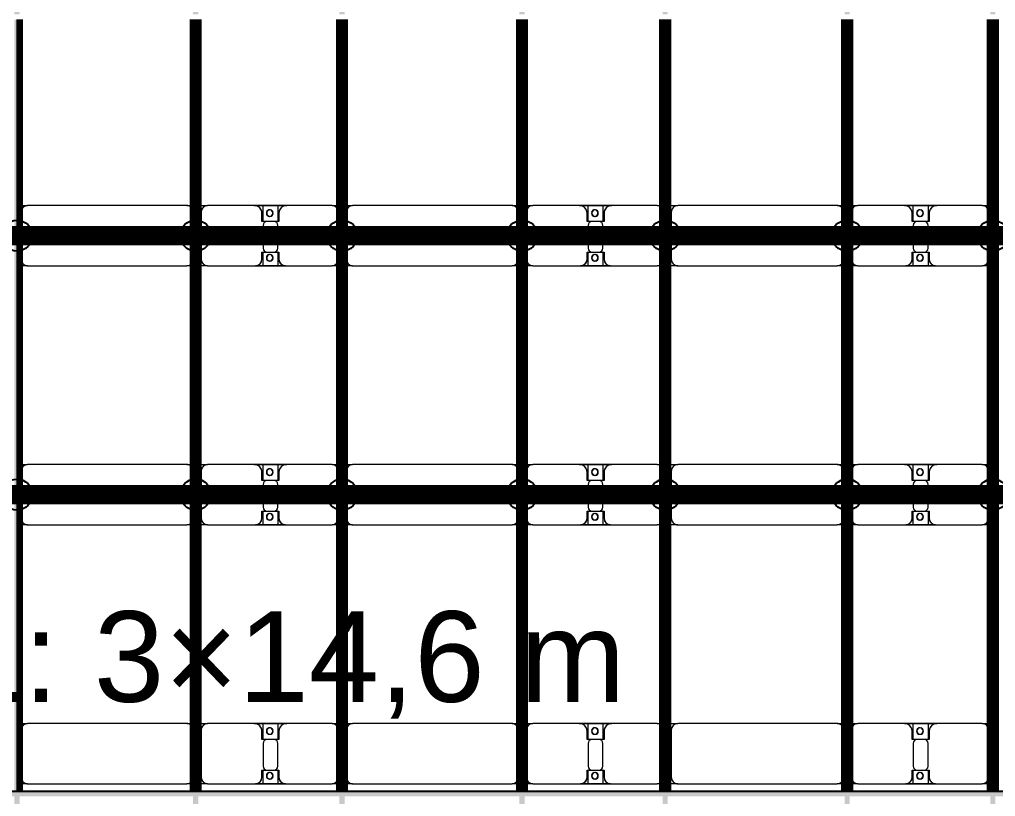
# Model space of a CAD drawing. Header units: millimetres. Extents: x -268744 to 115753, y -96240 to -10461.
# Drawn here: x -232124 to -224589, y -28647 to -22647 of the extents above; entities that cross this region are included whole.
import ezdxf

# ---------------------------------------------------------------- set-up
doc = ezdxf.new("R2010")
doc.units = ezdxf.units.MM
doc.layers.add('A-GENM', color=13, linetype='Continuous', lineweight=9)
doc.layers.add('S-BEAM', color=12, linetype='Continuous', lineweight=9)
doc.layers.add('GC-GHI CHU', color=2, linetype='Continuous')
doc.layers.add('GC-HOP 40x60 GIA CUONG', color=1, linetype='Continuous')
doc.styles.add('GC_VN', font='arial.ttf')

# ---------------------------------------------------------------- blocks, each defined once
blk = doc.blocks.new('Dầm C52 - Dầm C52-V21-KHUNG KẾT CẤU BÈ PIN 1')
at = {"layer": 'S-BEAM', "lineweight": 140}
h = blk.add_hatch(color=1, dxfattribs=at)
h.paths.add_polyline_path([(-25480.9, 20), (-25480.9, -20), (-25440.9, -20), (-25445.2, 20)])
h.paths.add_polyline_path([(-25400.9, 20), (-25400.9, -20), (-19440.9, -20), (-19443, 20), (-24983.5, 20)])
h.paths.add_polyline_path([(-19400.9, 5.7), (-19400.9, -20), (-13440.9, -20), (-13440.9, 20), (-19400.9, 20)])
h.paths.add_polyline_path([(-13400.9, 5.7), (-13400.9, -20), (-7440.9, -20), (-7440.9, 20), (-13400.9, 20)])
h.paths.add_polyline_path([(-7400.9, -20), (-1440.9, -20), (-1440.9, 20), (-7400.9, 20), (-7400.9, 5.7)])
h.paths.add_polyline_path([(-1400.9, 5.7), (-1400.9, -20), (4559.1, -20), (4559.1, 20), (-1400.9, 20)])
h.paths.add_polyline_path([(4599.1, 20), (4599.1, -20), (10559.1, -20), (10559.1, 20), (5027.2, 20)])
h.paths.add_polyline_path([(10599.1, 5.7), (10599.1, -20), (16559.1, -20), (16559.1, 20), (10599.1, 20)])
h.paths.add_polyline_path([(16599.1, -20), (22559.1, -20), (22559.1, 20), (16599.1, 20), (16599.1, 5.7)])
h.paths.add_polyline_path([(22599.1, 5.7), (22599.1, -20), (25259.1, -20), (25259.1, 20), (22599.1, 20)])
h.paths.add_polyline_path([(25299.1, -20), (25480.9, -20), (25480.9, 20), (25299.1, 20), (25299.1, 5.7)])
at = {"layer": 'S-BEAM', "color": 1, "lineweight": 140}
blk.add_line((22559.1, -20), (16599.1, -20), dxfattribs=at)
blk = doc.blocks.new('Dầm C52 - Dầm C52-102503-KHUNG KẾT CẤU BÈ PIN 1')
at = {"layer": 'S-BEAM', "lineweight": 140}
h = blk.add_hatch(color=1, dxfattribs=at)
h.paths.add_polyline_path([(-25480.9, 20), (-25480.9, -20), (-25440.9, -20), (-25440.9, 20)])
h.paths.add_polyline_path([(-25400.9, 20), (-25400.9, -20), (-19440.9, -20), (-19443, 20), (-24983.5, 20)])
h.paths.add_polyline_path([(-19400.9, 20), (-19400.9, -20), (-13440.9, -20), (-13440.9, 20), (-17596.2, 20)])
h.paths.add_polyline_path([(-13400.9, -20), (-7440.9, -20), (-7440.9, 20), (-13400.9, 20)])
h.paths.add_polyline_path([(-7400.9, -20), (-1440.9, -20), (-1440.9, 20), (-7400.9, 20)])
h.paths.add_polyline_path([(-1400.9, -20), (4559.1, -20), (4559.1, 20), (-1400.9, 20)])
h.paths.add_polyline_path([(4599.1, -20), (10559.1, -20), (10559.1, 20), (4599.1, 20)])
h.paths.add_polyline_path([(10599.1, 20), (10599.1, -20), (16559.1, -20), (16559.1, 20), (11952.8, 20)])
h.paths.add_polyline_path([(16599.1, -20), (22559.1, -20), (22559.1, 20), (16599.1, 20)])
h.paths.add_polyline_path([(22599.1, -20), (25259.1, -20), (25259.1, 20), (22599.1, 20)])
h.paths.add_polyline_path([(25299.1, -20), (25441.8, -20), (25441.8, 20), (25299.1, 20)])
at = {"layer": 'S-BEAM', "color": 1, "lineweight": 140}
for p, q in [((16599.1, 20), (22559.1, 20)), ((22559.1, -20), (16599.1, -20))]:
    blk.add_line(p, q, dxfattribs=at)
blk = doc.blocks.new('Dầm C52 - Dầm C52-V2-KHUNG KẾT CẤU BÈ PIN 1')
at = {"layer": 'S-BEAM', "lineweight": 140}
h = blk.add_hatch(color=1, dxfattribs=at)
h.paths.add_polyline_path([(-25480.9, 20), (-25480.9, -20), (-25440.9, -20), (-25440.9, 20)])
h.paths.add_polyline_path([(-25400.9, 20), (-25400.9, -20), (-19440.9, -20), (-19443, 20), (-24983.5, 20)])
h.paths.add_polyline_path([(-19400.9, 20), (-19400.9, -20), (-13440.9, -20), (-13440.9, 20), (-18519.6, 20)])
h.paths.add_polyline_path([(-13400.9, -20), (-7440.9, -20), (-7440.9, 20), (-13400.9, 20)])
h.paths.add_polyline_path([(-7400.9, 20), (-7400.9, -20), (-1440.9, -20), (-1440.9, 20), (-6515.3, 20)])
h.paths.add_polyline_path([(-1400.9, 20), (-1400.9, -20), (4559.1, -20), (4559.1, 20), (-974.9, 20)])
h.paths.add_polyline_path([(4599.1, -20), (10559.1, -20), (10559.1, 20), (4599.1, 20)])
h.paths.add_polyline_path([(10599.1, -20), (16559.1, -20), (16559.1, 20), (10599.1, 20)])
h.paths.add_polyline_path([(16599.1, 20), (16599.1, -20), (22559.1, -20), (22559.1, 20), (17493.2, 20)])
h.paths.add_polyline_path([(22599.1, 20), (22599.1, -20), (25259.1, -20), (25259.1, 20), (23033.7, 20)])
h.paths.add_polyline_path([(25299.1, -20), (25480.9, -20), (25480.9, 20), (25299.1, 20)])
at = {"layer": 'S-BEAM', "color": 1, "lineweight": 140}
for p, q in [((16599.1, 20), (22559.1, 20)), ((22559.1, -20), (16599.1, -20))]:
    blk.add_line(p, q, dxfattribs=at)
blk = doc.blocks.new('Dai phao do pin - DẢI PHAO ĐỠ PIN-V17-KHUNG KẾT CẤU BÈ PIN 1')
at = {"layer": 'A-GENM', "color": 7}
for p, q in [((21907.6, 241.6), (21969.7, 241.6)), ((21907.6, 241.6), (21969.7, 241.6)), ((23200.3, 241.6), (21969.7, 241.6)), ((23200.3, 241.6), (23247.6, 241.6)), ((23200.3, 241.6), (23247.6, 241.6)), ((23287.6, 241.6), (23359.7, 241.6)), ((23287.6, 241.6), (23359.7, 241.6)), ((23719.7, 241.6), (23359.7, 241.6)), ((23719.7, 241.6), (23902.2, 241.6)), ((23902.2, 241.6), (23719.7, 241.6)), ((23787.8, 241.6), (23970.3, 241.6)), ((23787.8, 116.2), (23787.8, 241.6)), ((23970.3, 241.6), (23787.8, 241.6)), ((23902.2, 241.6), (23902.2, 116.2)), ((24320.3, 241.6), (23970.3, 241.6)), ((24320.3, 241.6), (24377.6, 241.6)), ((24320.3, 241.6), (24377.6, 241.6)), ((24417.6, 241.6), (24479.7, 241.6)), ((24417.6, 241.6), (24479.7, 241.6)), ((25710.3, 241.6), (24479.7, 241.6)), ((25710.3, 241.6), (25767.6, 241.6)), ((25710.3, 241.6), (25767.6, 241.6)), ((25807.6, 241.6), (25869.7, 241.6)), ((25807.6, 241.6), (25869.7, 241.6)), ((26229.7, 241.6), (25869.7, 241.6)), ((26229.7, 241.6), (26412.2, 241.6)), ((26412.2, 241.6), (26229.7, 241.6)), ((26297.8, 241.6), (26480.3, 241.6)), ((26297.8, 116.2), (26297.8, 241.6)), ((26480.3, 241.6), (26297.8, 241.6)), ((26412.2, 241.6), (26412.2, 116.2)), ((26830.3, 241.6), (26480.3, 241.6)), ((26830.3, 241.6), (26872.6, 241.6)), ((26830.3, 241.6), (26872.6, 241.6)), ((26912.6, 241.6), (26989.7, 241.6)), ((26912.6, 241.6), (26989.7, 241.6)), ((28220.3, 241.6), (26989.7, 241.6)), ((28220.3, 241.6), (28277.6, 241.6)), ((28220.3, 241.6), (28277.6, 241.6)), ((28317.6, 241.6), (28379.7, 241.6)), ((28317.6, 241.6), (28379.7, 241.6)), ((28739.7, 241.6), (28379.7, 241.6)), ((28739.7, 241.6), (28922.2, 241.6)), ((28922.2, 241.6), (28739.7, 241.6)), ((28807.8, 241.6), (28990.3, 241.6)), ((28807.8, 116.2), (28807.8, 241.6)), ((28990.3, 241.6), (28807.8, 241.6)), ((28922.2, 241.6), (28922.2, 116.2)), ((29340.3, 241.6), (28990.3, 241.6)), ((29340.3, 241.6), (29402.6, 241.6)), ((29340.3, 241.6), (29402.6, 241.6)), ((21919.7, 191.6), (21919.7, -173.4)), ((23309.7, 191.6), (23309.7, -173.4)), ((23779.7, 118.2), (23779.7, 181.6)), ((23910.3, 181.6), (23910.3, 118.2)), ((24370.3, -173.4), (24370.3, 191.6)), ((24429.7, 191.6), (24429.7, -173.4)), ((25760.3, -173.4), (25760.3, 191.6)), ((25819.7, 191.6), (25819.7, -173.4)), ((26289.7, 118.2), (26289.7, 181.6)), ((26420.3, 181.6), (26420.3, 118.2)), ((26939.7, 191.6), (26939.7, -173.4)), ((28270.3, -173.4), (28270.3, 191.6)), ((28329.7, 191.6), (28329.7, -173.4)), ((28799.7, 118.2), (28799.7, 181.6)), ((28930.3, 181.6), (28930.3, 118.2)), ((29390.3, -173.4), (29390.3, 191.6)), ((23872.2, 118.2), (23779.7, 118.2)), ((23787.8, 88.2), (23787.8, -88.2)), ((23910.3, 118.2), (23817.8, 118.2)), ((23902.2, -88.2), (23902.2, 88.2)), ((26382.2, 118.2), (26289.7, 118.2)), ((26297.8, 88.2), (26297.8, -88.2)), ((26420.3, 118.2), (26327.8, 118.2)), ((26412.2, -88.2), (26412.2, 88.2)), ((28892.2, 118.2), (28799.7, 118.2)), ((28807.8, 88.2), (28807.8, -88.2)), ((28930.3, 118.2), (28837.8, 118.2)), ((28922.2, -88.2), (28922.2, 88.2)), ((23779.7, -173.4), (23779.7, -118.2)), ((23779.7, -118.2), (23872.2, -118.2)), ((23787.8, -223.4), (23787.8, -116.2)), ((23817.8, -118.2), (23910.3, -118.2)), ((23902.2, -116.2), (23902.2, -223.4)), ((23910.3, -118.2), (23910.3, -173.4)), ((26289.7, -173.4), (26289.7, -118.2)), ((26289.7, -118.2), (26382.2, -118.2)), ((26297.8, -223.4), (26297.8, -116.2)), ((26327.8, -118.2), (26420.3, -118.2)), ((26412.2, -116.2), (26412.2, -223.4)), ((26420.3, -118.2), (26420.3, -173.4)), ((28799.7, -173.4), (28799.7, -118.2)), ((28799.7, -118.2), (28892.2, -118.2)), ((28807.8, -223.4), (28807.8, -116.2)), ((28837.8, -118.2), (28930.3, -118.2)), ((28922.2, -116.2), (28922.2, -223.4)), ((28930.3, -118.2), (28930.3, -173.4)), ((21969.7, -223.4), (21907.6, -223.4)), ((21969.7, -223.4), (21907.6, -223.4)), ((21969.7, -223.4), (23200.3, -223.4)), ((23247.6, -223.4), (23200.3, -223.4)), ((23247.6, -223.4), (23200.3, -223.4)), ((23359.7, -223.4), (23287.6, -223.4)), ((23359.7, -223.4), (23287.6, -223.4)), ((23359.7, -223.4), (23729.7, -223.4)), ((23902.2, -223.4), (23729.7, -223.4)), ((23729.7, -223.4), (23902.2, -223.4)), ((23960.3, -223.4), (23787.8, -223.4)), ((23787.8, -223.4), (23960.3, -223.4)), ((23960.3, -223.4), (24320.3, -223.4)), ((24377.6, -223.4), (24320.3, -223.4)), ((24377.6, -223.4), (24320.3, -223.4)), ((24479.7, -223.4), (24417.6, -223.4)), ((24479.7, -223.4), (24417.6, -223.4)), ((24479.7, -223.4), (25710.3, -223.4)), ((25767.6, -223.4), (25710.3, -223.4)), ((25767.6, -223.4), (25710.3, -223.4)), ((25869.7, -223.4), (25807.6, -223.4)), ((25869.7, -223.4), (25807.6, -223.4)), ((25869.7, -223.4), (26239.7, -223.4)), ((26412.2, -223.4), (26239.7, -223.4)), ((26239.7, -223.4), (26412.2, -223.4)), ((26470.3, -223.4), (26297.8, -223.4)), ((26297.8, -223.4), (26470.3, -223.4)), ((26470.3, -223.4), (26830.3, -223.4)), ((26872.6, -223.4), (26830.3, -223.4)), ((26872.6, -223.4), (26830.3, -223.4)), ((26989.7, -223.4), (26912.6, -223.4)), ((26989.7, -223.4), (26912.6, -223.4)), ((26989.7, -223.4), (28220.3, -223.4)), ((28277.6, -223.4), (28220.3, -223.4)), ((28277.6, -223.4), (28220.3, -223.4)), ((28379.7, -223.4), (28317.6, -223.4)), ((28379.7, -223.4), (28317.6, -223.4)), ((28379.7, -223.4), (28749.7, -223.4)), ((28922.2, -223.4), (28749.7, -223.4)), ((28749.7, -223.4), (28922.2, -223.4)), ((28980.3, -223.4), (28807.8, -223.4)), ((28807.8, -223.4), (28980.3, -223.4)), ((28980.3, -223.4), (29340.3, -223.4)), ((29402.6, -223.4), (29340.3, -223.4)), ((29402.6, -223.4), (29340.3, -223.4))]:
    blk.add_line(p, q, dxfattribs=at)
for centre, radius, start, end in [((21969.7, 191.6), 50, 90, 180), ((21969.7, 191.6), 50, 105, 135), ((23200.3, 191.6), 50, 30, 90), ((23200.3, 191.6), 50, 60, 90), ((23359.7, 191.6), 50, 90, 180), ((23359.7, 191.6), 50, 105, 180), ((23719.7, 181.6), 60, 0, 90), ((23719.7, 181.6), 60, 0, 60), ((23970.3, 181.6), 60, 90, 180), ((23970.3, 181.6), 60, 120, 180), ((24320.3, 191.6), 50, 360, 90), ((24320.3, 191.6), 50, 360, 75), ((24479.7, 191.6), 50, 90, 180), ((24479.7, 191.6), 50, 105, 135), ((25710.3, 191.6), 50, 0, 90), ((25710.3, 191.6), 50, 60, 90), ((25869.7, 191.6), 50, 90, 180), ((25869.7, 191.6), 50, 105, 180), ((26229.7, 181.6), 60, 0, 90), ((26229.7, 181.6), 60, 0, 60), ((26480.3, 181.6), 60, 90, 180), ((26480.3, 181.6), 60, 120, 180), ((26830.3, 191.6), 50, 30, 90), ((26830.3, 191.6), 50, 30, 75), ((26989.7, 191.6), 50, 90, 180), ((26989.7, 191.6), 50, 105, 135), ((28220.3, 191.6), 50, 0, 90), ((28220.3, 191.6), 50, 60, 90), ((28379.7, 191.6), 50, 90, 180), ((28379.7, 191.6), 50, 105, 180), ((28739.7, 181.6), 60, 360, 90), ((28739.7, 181.6), 60, 360, 60), ((28990.3, 181.6), 60, 90, 180), ((28990.3, 181.6), 60, 120, 180), ((29340.3, 191.6), 50, 360, 90), ((29340.3, 191.6), 50, 360, 75), ((21969.7, 191.6), 50, 150, 180), ((23838.6, 183.2), 25, 0, 180), ((23838.6, 183.2), 25, 180, 0), ((23838.6, 183.2), 25, 360, 165), ((23841.4, 183.2), 25, 360, 180), ((23841.4, 183.2), 25, 90, 180), ((23841.4, 183.2), 25, 180, 0), ((23841.4, 183.2), 25, 180, 300), ((23838.6, 183.2), 25, 210, 0), ((23841.4, 183.2), 25, 15, 75), ((23841.4, 183.2), 25, 330, 345), ((24479.7, 191.6), 50, 150, 180), ((25710.3, 191.6), 50, 15, 30), ((26348.6, 183.2), 25, 360, 180), ((26348.6, 183.2), 25, 180, 360), ((26348.6, 183.2), 25, 360, 165), ((26351.4, 183.2), 25, 0, 180), ((26351.4, 183.2), 25, 90, 180), ((26351.4, 183.2), 25, 180, 360), ((26351.4, 183.2), 25, 180, 300), ((26348.6, 183.2), 25, 210, 360), ((26351.4, 183.2), 25, 15, 75), ((26351.4, 183.2), 25, 330, 345), ((26989.7, 191.6), 50, 150, 180), ((28220.3, 191.6), 50, 15, 30), ((28858.6, 183.2), 25, 0, 180), ((28858.6, 183.2), 25, 180, 0), ((28858.6, 183.2), 25, 0, 165), ((28861.4, 183.2), 25, 0, 180), ((28861.4, 183.2), 25, 90, 180), ((28861.4, 183.2), 25, 180, 0), ((28861.4, 183.2), 25, 180, 300), ((28858.6, 183.2), 25, 210, 0), ((28861.4, 183.2), 25, 15, 75), ((28861.4, 183.2), 25, 330, 345), ((23817.8, 88.2), 30, 90, 180), ((23872.2, 88.2), 30, 360, 90), ((26327.8, 88.2), 30, 90, 180), ((26382.2, 88.2), 30, 360, 90), ((28837.8, 88.2), 30, 90, 180), ((28892.2, 88.2), 30, 0, 90), ((23817.8, -88.2), 30, 180, 270), ((23838.6, -161.8), 25, 0, 180), ((23838.6, -161.8), 25, 105, 165), ((23841.4, -161.8), 25, 0, 180), ((23841.4, -161.8), 25, 105, 180), ((23838.6, -161.8), 25, 0, 75), ((23841.4, -161.8), 25, 15, 75), ((23872.2, -88.2), 30, 270, 360), ((26327.8, -88.2), 30, 180, 270), ((26348.6, -161.8), 25, 0, 180), ((26348.6, -161.8), 25, 105, 165), ((26351.4, -161.8), 25, 0, 180), ((26351.4, -161.8), 25, 105, 180), ((26348.6, -161.8), 25, 0, 75), ((26351.4, -161.8), 25, 15, 75), ((26382.2, -88.2), 30, 270, 360), ((28837.8, -88.2), 30, 180, 270), ((28858.6, -161.8), 25, 360, 180), ((28858.6, -161.8), 25, 105, 165), ((28861.4, -161.8), 25, 360, 180), ((28861.4, -161.8), 25, 105, 180), ((28858.6, -161.8), 25, 0, 75), ((28861.4, -161.8), 25, 15, 75), ((28892.2, -88.2), 30, 270, 360), ((21969.7, -173.4), 50, 180, 270), ((21969.7, -173.4), 50, 180, 210), ((21969.7, -173.4), 50, 240, 270), ((23200.3, -173.4), 50, 270, 330), ((23200.3, -173.4), 50, 285, 300), ((23359.7, -173.4), 50, 180, 270), ((23359.7, -173.4), 50, 180, 255), ((23729.7, -173.4), 50, 270, 360), ((23729.7, -173.4), 50, 285, 0), ((23838.6, -161.8), 25, 180, 360), ((23838.6, -161.8), 25, 195, 0), ((23841.4, -161.8), 25, 180, 0), ((23841.4, -161.8), 25, 180, 270), ((23841.4, -161.8), 25, 285, 345), ((23960.3, -173.4), 50, 180, 270), ((23960.3, -173.4), 50, 180, 255), ((24320.3, -173.4), 50, 270, 360), ((24320.3, -173.4), 50, 285, 360), ((24479.7, -173.4), 50, 180, 270), ((24479.7, -173.4), 50, 180, 210), ((24479.7, -173.4), 50, 240, 270), ((25710.3, -173.4), 50, 270, 360), ((25710.3, -173.4), 50, 285, 300), ((25710.3, -173.4), 50, 330, 360), ((25869.7, -173.4), 50, 180, 270), ((25869.7, -173.4), 50, 180, 255), ((26239.7, -173.4), 50, 270, 360), ((26239.7, -173.4), 50, 285, 360), ((26348.6, -161.8), 25, 180, 0), ((26348.6, -161.8), 25, 195, 0), ((26351.4, -161.8), 25, 180, 0), ((26351.4, -161.8), 25, 180, 270), ((26351.4, -161.8), 25, 285, 345), ((26470.3, -173.4), 50, 180, 270), ((26470.3, -173.4), 50, 180, 255), ((26830.3, -173.4), 50, 270, 330), ((26830.3, -173.4), 50, 285, 330), ((26989.7, -173.4), 50, 180, 270), ((26989.7, -173.4), 50, 180, 210), ((26989.7, -173.4), 50, 240, 270), ((28220.3, -173.4), 50, 270, 0), ((28220.3, -173.4), 50, 285, 300), ((28220.3, -173.4), 50, 330, 0), ((28379.7, -173.4), 50, 180, 270), ((28379.7, -173.4), 50, 180, 255), ((28749.7, -173.4), 50, 270, 360), ((28749.7, -173.4), 50, 285, 360), ((28858.6, -161.8), 25, 180, 0), ((28858.6, -161.8), 25, 195, 0), ((28861.4, -161.8), 25, 180, 360), ((28861.4, -161.8), 25, 180, 270), ((28861.4, -161.8), 25, 285, 345), ((28980.3, -173.4), 50, 180, 270), ((28980.3, -173.4), 50, 180, 255), ((29340.3, -173.4), 50, 270, 360), ((29340.3, -173.4), 50, 285, 360)]:
    blk.add_arc(centre, radius, start, end, dxfattribs=at)
blk = doc.blocks.new('Dai phao do pin - DẢI PHAO ĐỠ PIN-V22-KHUNG KẾT CẤU BÈ PIN 1')
at = {"layer": 'A-GENM', "color": 7}
for p, q in [((21907.6, 241.6), (21969.7, 241.6)), ((21907.6, 241.6), (21969.7, 241.6)), ((23200.3, 241.6), (21969.7, 241.6)), ((23200.3, 241.6), (23247.6, 241.6)), ((23200.3, 241.6), (23247.6, 241.6)), ((23287.6, 241.6), (23359.7, 241.6)), ((23287.6, 241.6), (23359.7, 241.6)), ((23719.7, 241.6), (23359.7, 241.6)), ((23719.7, 241.6), (23902.2, 241.6)), ((23902.2, 241.6), (23719.7, 241.6)), ((23787.8, 241.6), (23970.3, 241.6)), ((23787.8, 116.2), (23787.8, 241.6)), ((23970.3, 241.6), (23787.8, 241.6)), ((23902.2, 241.6), (23902.2, 116.2)), ((24320.3, 241.6), (23970.3, 241.6)), ((24320.3, 241.6), (24377.6, 241.6)), ((24320.3, 241.6), (24377.6, 241.6)), ((24417.6, 241.6), (24479.7, 241.6)), ((24417.6, 241.6), (24479.7, 241.6)), ((25710.3, 241.6), (24479.7, 241.6)), ((25710.3, 241.6), (25767.6, 241.6)), ((25710.3, 241.6), (25767.6, 241.6)), ((25807.6, 241.6), (25869.7, 241.6)), ((25807.6, 241.6), (25869.7, 241.6)), ((26229.7, 241.6), (25869.7, 241.6)), ((26229.7, 241.6), (26412.2, 241.6)), ((26412.2, 241.6), (26229.7, 241.6)), ((26297.8, 241.6), (26480.3, 241.6)), ((26297.8, 116.2), (26297.8, 241.6)), ((26480.3, 241.6), (26297.8, 241.6)), ((26412.2, 241.6), (26412.2, 116.2)), ((26830.3, 241.6), (26480.3, 241.6)), ((26830.3, 241.6), (26872.6, 241.6)), ((26830.3, 241.6), (26872.6, 241.6)), ((26912.6, 241.6), (26989.7, 241.6)), ((26912.6, 241.6), (26989.7, 241.6)), ((28220.3, 241.6), (26989.7, 241.6)), ((28220.3, 241.6), (28277.6, 241.6)), ((28220.3, 241.6), (28277.6, 241.6)), ((28317.6, 241.6), (28379.7, 241.6)), ((28317.6, 241.6), (28379.7, 241.6)), ((28739.7, 241.6), (28379.7, 241.6)), ((28739.7, 241.6), (28922.2, 241.6)), ((28922.2, 241.6), (28739.7, 241.6)), ((28807.8, 241.6), (28990.3, 241.6)), ((28807.8, 116.2), (28807.8, 241.6)), ((28990.3, 241.6), (28807.8, 241.6)), ((28922.2, 241.6), (28922.2, 116.2)), ((29340.3, 241.6), (28990.3, 241.6)), ((29340.3, 241.6), (29402.6, 241.6)), ((29340.3, 241.6), (29402.6, 241.6)), ((21919.7, 191.6), (21919.7, -173.4)), ((23309.7, 191.6), (23309.7, -173.4)), ((23779.7, 118.2), (23779.7, 181.6)), ((23910.3, 181.6), (23910.3, 118.2)), ((24370.3, -173.4), (24370.3, 191.6)), ((24429.7, 191.6), (24429.7, -173.4)), ((25760.3, -173.4), (25760.3, 191.6)), ((25819.7, 191.6), (25819.7, -173.4)), ((26289.7, 118.2), (26289.7, 181.6)), ((26420.3, 181.6), (26420.3, 118.2)), ((26939.7, 191.6), (26939.7, -173.4)), ((28270.3, -173.4), (28270.3, 191.6)), ((28329.7, 191.6), (28329.7, -173.4)), ((28799.7, 118.2), (28799.7, 181.6)), ((28930.3, 181.6), (28930.3, 118.2)), ((29390.3, -173.4), (29390.3, 191.6)), ((23872.2, 118.2), (23779.7, 118.2)), ((23787.8, 88.2), (23787.8, -88.2)), ((23910.3, 118.2), (23817.8, 118.2)), ((23902.2, -88.2), (23902.2, 88.2)), ((26382.2, 118.2), (26289.7, 118.2)), ((26297.8, 88.2), (26297.8, -88.2)), ((26420.3, 118.2), (26327.8, 118.2)), ((26412.2, -88.2), (26412.2, 88.2)), ((28892.2, 118.2), (28799.7, 118.2)), ((28807.8, 88.2), (28807.8, -88.2)), ((28930.3, 118.2), (28837.8, 118.2)), ((28922.2, -88.2), (28922.2, 88.2)), ((23779.7, -173.4), (23779.7, -118.2)), ((23779.7, -118.2), (23872.2, -118.2)), ((23787.8, -223.4), (23787.8, -116.2)), ((23817.8, -118.2), (23910.3, -118.2)), ((23902.2, -116.2), (23902.2, -223.4)), ((23910.3, -118.2), (23910.3, -173.4)), ((26289.7, -173.4), (26289.7, -118.2)), ((26289.7, -118.2), (26382.2, -118.2)), ((26297.8, -223.4), (26297.8, -116.2)), ((26327.8, -118.2), (26420.3, -118.2)), ((26412.2, -116.2), (26412.2, -223.4)), ((26420.3, -118.2), (26420.3, -173.4)), ((28799.7, -173.4), (28799.7, -118.2)), ((28799.7, -118.2), (28892.2, -118.2)), ((28807.8, -223.4), (28807.8, -116.2)), ((28837.8, -118.2), (28930.3, -118.2)), ((28922.2, -116.2), (28922.2, -223.4)), ((28930.3, -118.2), (28930.3, -173.4)), ((21969.7, -223.4), (21907.6, -223.4)), ((21969.7, -223.4), (21907.6, -223.4)), ((21969.7, -223.4), (23200.3, -223.4)), ((23247.6, -223.4), (23200.3, -223.4)), ((23247.6, -223.4), (23200.3, -223.4)), ((23359.7, -223.4), (23287.6, -223.4)), ((23359.7, -223.4), (23287.6, -223.4)), ((23359.7, -223.4), (23729.7, -223.4)), ((23902.2, -223.4), (23729.7, -223.4)), ((23729.7, -223.4), (23902.2, -223.4)), ((23960.3, -223.4), (23787.8, -223.4)), ((23787.8, -223.4), (23960.3, -223.4)), ((23960.3, -223.4), (24320.3, -223.4)), ((24377.6, -223.4), (24320.3, -223.4)), ((24377.6, -223.4), (24320.3, -223.4)), ((24479.7, -223.4), (24417.6, -223.4)), ((24479.7, -223.4), (24417.6, -223.4)), ((24479.7, -223.4), (25710.3, -223.4)), ((25767.6, -223.4), (25710.3, -223.4)), ((25767.6, -223.4), (25710.3, -223.4)), ((25869.7, -223.4), (25807.6, -223.4)), ((25869.7, -223.4), (25807.6, -223.4)), ((25869.7, -223.4), (26239.7, -223.4)), ((26412.2, -223.4), (26239.7, -223.4)), ((26239.7, -223.4), (26412.2, -223.4)), ((26470.3, -223.4), (26297.8, -223.4)), ((26297.8, -223.4), (26470.3, -223.4)), ((26470.3, -223.4), (26830.3, -223.4)), ((26872.6, -223.4), (26830.3, -223.4)), ((26872.6, -223.4), (26830.3, -223.4)), ((26989.7, -223.4), (26912.6, -223.4)), ((26989.7, -223.4), (26912.6, -223.4)), ((26989.7, -223.4), (28220.3, -223.4)), ((28277.6, -223.4), (28220.3, -223.4)), ((28277.6, -223.4), (28220.3, -223.4)), ((28379.7, -223.4), (28317.6, -223.4)), ((28379.7, -223.4), (28317.6, -223.4)), ((28379.7, -223.4), (28749.7, -223.4)), ((28922.2, -223.4), (28749.7, -223.4)), ((28749.7, -223.4), (28922.2, -223.4)), ((28980.3, -223.4), (28807.8, -223.4)), ((28807.8, -223.4), (28980.3, -223.4)), ((28980.3, -223.4), (29340.3, -223.4)), ((29402.6, -223.4), (29340.3, -223.4)), ((29402.6, -223.4), (29340.3, -223.4))]:
    blk.add_line(p, q, dxfattribs=at)
for centre, radius, start, end in [((21969.7, 191.6), 50, 90, 180), ((21969.7, 191.6), 50, 105, 135), ((23200.3, 191.6), 50, 30, 90), ((23200.3, 191.6), 50, 60, 90), ((23359.7, 191.6), 50, 90, 180), ((23359.7, 191.6), 50, 105, 180), ((23719.7, 181.6), 60, 0, 90), ((23719.7, 181.6), 60, 0, 60), ((23970.3, 181.6), 60, 90, 180), ((23970.3, 181.6), 60, 120, 180), ((24320.3, 191.6), 50, 360, 90), ((24320.3, 191.6), 50, 360, 75), ((24479.7, 191.6), 50, 90, 180), ((24479.7, 191.6), 50, 105, 135), ((25710.3, 191.6), 50, 0, 90), ((25710.3, 191.6), 50, 60, 90), ((25869.7, 191.6), 50, 90, 180), ((25869.7, 191.6), 50, 105, 180), ((26229.7, 181.6), 60, 0, 90), ((26229.7, 181.6), 60, 0, 60), ((26480.3, 181.6), 60, 90, 180), ((26480.3, 181.6), 60, 120, 180), ((26830.3, 191.6), 50, 30, 90), ((26830.3, 191.6), 50, 30, 75), ((26989.7, 191.6), 50, 90, 180), ((26989.7, 191.6), 50, 105, 135), ((28220.3, 191.6), 50, 0, 90), ((28220.3, 191.6), 50, 60, 90), ((28379.7, 191.6), 50, 90, 180), ((28379.7, 191.6), 50, 105, 180), ((28739.7, 181.6), 60, 360, 90), ((28739.7, 181.6), 60, 360, 60), ((28990.3, 181.6), 60, 90, 180), ((28990.3, 181.6), 60, 120, 180), ((29340.3, 191.6), 50, 360, 90), ((29340.3, 191.6), 50, 360, 75), ((21969.7, 191.6), 50, 150, 180), ((23838.6, 183.2), 25, 0, 180), ((23838.6, 183.2), 25, 180, 0), ((23838.6, 183.2), 25, 360, 165), ((23841.4, 183.2), 25, 360, 180), ((23841.4, 183.2), 25, 90, 180), ((23841.4, 183.2), 25, 180, 0), ((23841.4, 183.2), 25, 180, 300), ((23838.6, 183.2), 25, 210, 0), ((23841.4, 183.2), 25, 15, 75), ((23841.4, 183.2), 25, 330, 345), ((24479.7, 191.6), 50, 150, 180), ((25710.3, 191.6), 50, 15, 30), ((26348.6, 183.2), 25, 360, 180), ((26348.6, 183.2), 25, 180, 360), ((26348.6, 183.2), 25, 360, 165), ((26351.4, 183.2), 25, 0, 180), ((26351.4, 183.2), 25, 90, 180), ((26351.4, 183.2), 25, 180, 360), ((26351.4, 183.2), 25, 180, 300), ((26348.6, 183.2), 25, 210, 360), ((26351.4, 183.2), 25, 15, 75), ((26351.4, 183.2), 25, 330, 345), ((26989.7, 191.6), 50, 150, 180), ((28220.3, 191.6), 50, 15, 30), ((28858.6, 183.2), 25, 0, 180), ((28858.6, 183.2), 25, 180, 0), ((28858.6, 183.2), 25, 0, 165), ((28861.4, 183.2), 25, 0, 180), ((28861.4, 183.2), 25, 90, 180), ((28861.4, 183.2), 25, 180, 0), ((28861.4, 183.2), 25, 180, 300), ((28858.6, 183.2), 25, 210, 0), ((28861.4, 183.2), 25, 15, 75), ((28861.4, 183.2), 25, 330, 345), ((23817.8, 88.2), 30, 90, 180), ((23872.2, 88.2), 30, 360, 90), ((26327.8, 88.2), 30, 90, 180), ((26382.2, 88.2), 30, 360, 90), ((28837.8, 88.2), 30, 90, 180), ((28892.2, 88.2), 30, 0, 90), ((23817.8, -88.2), 30, 180, 270), ((23838.6, -161.8), 25, 0, 180), ((23838.6, -161.8), 25, 105, 165), ((23841.4, -161.8), 25, 0, 180), ((23841.4, -161.8), 25, 105, 180), ((23838.6, -161.8), 25, 0, 75), ((23841.4, -161.8), 25, 15, 75), ((23872.2, -88.2), 30, 270, 360), ((26327.8, -88.2), 30, 180, 270), ((26348.6, -161.8), 25, 0, 180), ((26348.6, -161.8), 25, 105, 165), ((26351.4, -161.8), 25, 0, 180), ((26351.4, -161.8), 25, 105, 180), ((26348.6, -161.8), 25, 0, 75), ((26351.4, -161.8), 25, 15, 75), ((26382.2, -88.2), 30, 270, 360), ((28837.8, -88.2), 30, 180, 270), ((28858.6, -161.8), 25, 360, 180), ((28858.6, -161.8), 25, 105, 165), ((28861.4, -161.8), 25, 360, 180), ((28861.4, -161.8), 25, 105, 180), ((28858.6, -161.8), 25, 0, 75), ((28861.4, -161.8), 25, 15, 75), ((28892.2, -88.2), 30, 270, 360), ((21969.7, -173.4), 50, 180, 270), ((21969.7, -173.4), 50, 180, 210), ((21969.7, -173.4), 50, 240, 270), ((23200.3, -173.4), 50, 270, 330), ((23200.3, -173.4), 50, 285, 300), ((23359.7, -173.4), 50, 180, 270), ((23359.7, -173.4), 50, 180, 255), ((23729.7, -173.4), 50, 270, 360), ((23729.7, -173.4), 50, 285, 0), ((23838.6, -161.8), 25, 180, 360), ((23838.6, -161.8), 25, 195, 0), ((23841.4, -161.8), 25, 180, 0), ((23841.4, -161.8), 25, 180, 270), ((23841.4, -161.8), 25, 285, 345), ((23960.3, -173.4), 50, 180, 270), ((23960.3, -173.4), 50, 180, 255), ((24320.3, -173.4), 50, 270, 360), ((24320.3, -173.4), 50, 285, 360), ((24479.7, -173.4), 50, 180, 270), ((24479.7, -173.4), 50, 180, 210), ((24479.7, -173.4), 50, 240, 270), ((25710.3, -173.4), 50, 270, 360), ((25710.3, -173.4), 50, 285, 300), ((25710.3, -173.4), 50, 330, 360), ((25869.7, -173.4), 50, 180, 270), ((25869.7, -173.4), 50, 180, 255), ((26239.7, -173.4), 50, 270, 360), ((26239.7, -173.4), 50, 285, 360), ((26348.6, -161.8), 25, 180, 0), ((26348.6, -161.8), 25, 195, 0), ((26351.4, -161.8), 25, 180, 0), ((26351.4, -161.8), 25, 180, 270), ((26351.4, -161.8), 25, 285, 345), ((26470.3, -173.4), 50, 180, 270), ((26470.3, -173.4), 50, 180, 255), ((26830.3, -173.4), 50, 270, 330), ((26830.3, -173.4), 50, 285, 330), ((26989.7, -173.4), 50, 180, 270), ((26989.7, -173.4), 50, 180, 210), ((26989.7, -173.4), 50, 240, 270), ((28220.3, -173.4), 50, 270, 0), ((28220.3, -173.4), 50, 285, 300), ((28220.3, -173.4), 50, 330, 0), ((28379.7, -173.4), 50, 180, 270), ((28379.7, -173.4), 50, 180, 255), ((28749.7, -173.4), 50, 270, 360), ((28749.7, -173.4), 50, 285, 360), ((28858.6, -161.8), 25, 180, 0), ((28858.6, -161.8), 25, 195, 0), ((28861.4, -161.8), 25, 180, 360), ((28861.4, -161.8), 25, 180, 270), ((28861.4, -161.8), 25, 285, 345), ((28980.3, -173.4), 50, 180, 270), ((28980.3, -173.4), 50, 180, 255), ((29340.3, -173.4), 50, 270, 360), ((29340.3, -173.4), 50, 285, 360)]:
    blk.add_arc(centre, radius, start, end, dxfattribs=at)
blk = doc.blocks.new('Dai phao do pin - DẢI PHAO ĐỠ PIN-V23-KHUNG KẾT CẤU BÈ PIN 1')
at = {"layer": 'A-GENM', "color": 7}
for p, q in [((21907.6, 241.6), (21969.7, 241.6)), ((21907.6, 241.6), (21969.7, 241.6)), ((23200.3, 241.6), (21969.7, 241.6)), ((23200.3, 241.6), (23247.6, 241.6)), ((23200.3, 241.6), (23247.6, 241.6)), ((23287.6, 241.6), (23359.7, 241.6)), ((23287.6, 241.6), (23359.7, 241.6)), ((23719.7, 241.6), (23359.7, 241.6)), ((23719.7, 241.6), (23902.2, 241.6)), ((23902.2, 241.6), (23719.7, 241.6)), ((23787.8, 241.6), (23970.3, 241.6)), ((23787.8, 116.2), (23787.8, 241.6)), ((23970.3, 241.6), (23787.8, 241.6)), ((23902.2, 241.6), (23902.2, 116.2)), ((24320.3, 241.6), (23970.3, 241.6)), ((24320.3, 241.6), (24377.6, 241.6)), ((24320.3, 241.6), (24377.6, 241.6)), ((24417.6, 241.6), (24479.7, 241.6)), ((24417.6, 241.6), (24479.7, 241.6)), ((25710.3, 241.6), (24479.7, 241.6)), ((25710.3, 241.6), (25767.6, 241.6)), ((25710.3, 241.6), (25767.6, 241.6)), ((25807.6, 241.6), (25869.7, 241.6)), ((25807.6, 241.6), (25869.7, 241.6)), ((26229.7, 241.6), (25869.7, 241.6)), ((26229.7, 241.6), (26412.2, 241.6)), ((26412.2, 241.6), (26229.7, 241.6)), ((26297.8, 241.6), (26480.3, 241.6)), ((26297.8, 116.2), (26297.8, 241.6)), ((26480.3, 241.6), (26297.8, 241.6)), ((26412.2, 241.6), (26412.2, 116.2)), ((26830.3, 241.6), (26480.3, 241.6)), ((26830.3, 241.6), (26872.6, 241.6)), ((26830.3, 241.6), (26872.6, 241.6)), ((26912.6, 241.6), (26989.7, 241.6)), ((26912.6, 241.6), (26989.7, 241.6)), ((28220.3, 241.6), (26989.7, 241.6)), ((28220.3, 241.6), (28277.6, 241.6)), ((28220.3, 241.6), (28277.6, 241.6)), ((28317.6, 241.6), (28379.7, 241.6)), ((28317.6, 241.6), (28379.7, 241.6)), ((28739.7, 241.6), (28379.7, 241.6)), ((28739.7, 241.6), (28922.2, 241.6)), ((28922.2, 241.6), (28739.7, 241.6)), ((28807.8, 241.6), (28990.3, 241.6)), ((28807.8, 116.2), (28807.8, 241.6)), ((28990.3, 241.6), (28807.8, 241.6)), ((28922.2, 241.6), (28922.2, 116.2)), ((29340.3, 241.6), (28990.3, 241.6)), ((29340.3, 241.6), (29402.6, 241.6)), ((29340.3, 241.6), (29402.6, 241.6)), ((21919.7, 191.6), (21919.7, -173.4)), ((23309.7, 191.6), (23309.7, -173.4)), ((23779.7, 118.2), (23779.7, 181.6)), ((23910.3, 181.6), (23910.3, 118.2)), ((24370.3, -173.4), (24370.3, 191.6)), ((24429.7, 191.6), (24429.7, -173.4)), ((25760.3, -173.4), (25760.3, 191.6)), ((25819.7, 191.6), (25819.7, -173.4)), ((26289.7, 118.2), (26289.7, 181.6)), ((26420.3, 181.6), (26420.3, 118.2)), ((26939.7, 191.6), (26939.7, -173.4)), ((28270.3, -173.4), (28270.3, 191.6)), ((28329.7, 191.6), (28329.7, -173.4)), ((28799.7, 118.2), (28799.7, 181.6)), ((28930.3, 181.6), (28930.3, 118.2)), ((29390.3, -173.4), (29390.3, 191.6)), ((23872.2, 118.2), (23779.7, 118.2)), ((23787.8, 88.2), (23787.8, -88.2)), ((23910.3, 118.2), (23817.8, 118.2)), ((23902.2, -88.2), (23902.2, 88.2)), ((26382.2, 118.2), (26289.7, 118.2)), ((26297.8, 88.2), (26297.8, -88.2)), ((26420.3, 118.2), (26327.8, 118.2)), ((26412.2, -88.2), (26412.2, 88.2)), ((28892.2, 118.2), (28799.7, 118.2)), ((28807.8, 88.2), (28807.8, -88.2)), ((28930.3, 118.2), (28837.8, 118.2)), ((28922.2, -88.2), (28922.2, 88.2)), ((23779.7, -173.4), (23779.7, -118.2)), ((23779.7, -118.2), (23872.2, -118.2)), ((23787.8, -223.4), (23787.8, -116.2)), ((23817.8, -118.2), (23910.3, -118.2)), ((23902.2, -116.2), (23902.2, -223.4)), ((23910.3, -118.2), (23910.3, -173.4)), ((26289.7, -173.4), (26289.7, -118.2)), ((26289.7, -118.2), (26382.2, -118.2)), ((26297.8, -223.4), (26297.8, -116.2)), ((26327.8, -118.2), (26420.3, -118.2)), ((26412.2, -116.2), (26412.2, -223.4)), ((26420.3, -118.2), (26420.3, -173.4)), ((28799.7, -173.4), (28799.7, -118.2)), ((28799.7, -118.2), (28892.2, -118.2)), ((28807.8, -223.4), (28807.8, -116.2)), ((28837.8, -118.2), (28930.3, -118.2)), ((28922.2, -116.2), (28922.2, -223.4)), ((28930.3, -118.2), (28930.3, -173.4)), ((21969.7, -223.4), (21907.6, -223.4)), ((21969.7, -223.4), (21907.6, -223.4)), ((21969.7, -223.4), (23200.3, -223.4)), ((23247.6, -223.4), (23200.3, -223.4)), ((23247.6, -223.4), (23200.3, -223.4)), ((23359.7, -223.4), (23287.6, -223.4)), ((23359.7, -223.4), (23287.6, -223.4)), ((23359.7, -223.4), (23729.7, -223.4)), ((23902.2, -223.4), (23729.7, -223.4)), ((23729.7, -223.4), (23902.2, -223.4)), ((23960.3, -223.4), (23787.8, -223.4)), ((23787.8, -223.4), (23960.3, -223.4)), ((23960.3, -223.4), (24320.3, -223.4)), ((24377.6, -223.4), (24320.3, -223.4)), ((24377.6, -223.4), (24320.3, -223.4)), ((24479.7, -223.4), (24417.6, -223.4)), ((24479.7, -223.4), (24417.6, -223.4)), ((24479.7, -223.4), (25710.3, -223.4)), ((25767.6, -223.4), (25710.3, -223.4)), ((25767.6, -223.4), (25710.3, -223.4)), ((25869.7, -223.4), (25807.6, -223.4)), ((25869.7, -223.4), (25807.6, -223.4)), ((25869.7, -223.4), (26239.7, -223.4)), ((26412.2, -223.4), (26239.7, -223.4)), ((26239.7, -223.4), (26412.2, -223.4)), ((26470.3, -223.4), (26297.8, -223.4)), ((26297.8, -223.4), (26470.3, -223.4)), ((26470.3, -223.4), (26830.3, -223.4)), ((26872.6, -223.4), (26830.3, -223.4)), ((26872.6, -223.4), (26830.3, -223.4)), ((26989.7, -223.4), (26912.6, -223.4)), ((26989.7, -223.4), (26912.6, -223.4)), ((26989.7, -223.4), (28220.3, -223.4)), ((28277.6, -223.4), (28220.3, -223.4)), ((28277.6, -223.4), (28220.3, -223.4)), ((28379.7, -223.4), (28317.6, -223.4)), ((28379.7, -223.4), (28317.6, -223.4)), ((28379.7, -223.4), (28749.7, -223.4)), ((28922.2, -223.4), (28749.7, -223.4)), ((28749.7, -223.4), (28922.2, -223.4)), ((28980.3, -223.4), (28807.8, -223.4)), ((28807.8, -223.4), (28980.3, -223.4)), ((28980.3, -223.4), (29340.3, -223.4)), ((29402.6, -223.4), (29340.3, -223.4)), ((29402.6, -223.4), (29340.3, -223.4))]:
    blk.add_line(p, q, dxfattribs=at)
for centre, radius, start, end in [((21969.7, 191.6), 50, 90, 180), ((21969.7, 191.6), 50, 105, 135), ((23200.3, 191.6), 50, 30, 90), ((23200.3, 191.6), 50, 60, 90), ((23359.7, 191.6), 50, 90, 180), ((23359.7, 191.6), 50, 105, 180), ((23719.7, 181.6), 60, 0, 90), ((23719.7, 181.6), 60, 0, 60), ((23970.3, 181.6), 60, 90, 180), ((23970.3, 181.6), 60, 120, 180), ((24320.3, 191.6), 50, 360, 90), ((24320.3, 191.6), 50, 360, 75), ((24479.7, 191.6), 50, 90, 180), ((24479.7, 191.6), 50, 105, 135), ((25710.3, 191.6), 50, 0, 90), ((25710.3, 191.6), 50, 60, 90), ((25869.7, 191.6), 50, 90, 180), ((25869.7, 191.6), 50, 105, 180), ((26229.7, 181.6), 60, 0, 90), ((26229.7, 181.6), 60, 0, 60), ((26480.3, 181.6), 60, 90, 180), ((26480.3, 181.6), 60, 120, 180), ((26830.3, 191.6), 50, 30, 90), ((26830.3, 191.6), 50, 30, 75), ((26989.7, 191.6), 50, 90, 180), ((26989.7, 191.6), 50, 105, 135), ((28220.3, 191.6), 50, 0, 90), ((28220.3, 191.6), 50, 60, 90), ((28379.7, 191.6), 50, 90, 180), ((28379.7, 191.6), 50, 105, 180), ((28739.7, 181.6), 60, 360, 90), ((28739.7, 181.6), 60, 360, 60), ((28990.3, 181.6), 60, 90, 180), ((28990.3, 181.6), 60, 120, 180), ((29340.3, 191.6), 50, 360, 90), ((29340.3, 191.6), 50, 360, 75), ((21969.7, 191.6), 50, 150, 180), ((23838.6, 183.2), 25, 0, 180), ((23838.6, 183.2), 25, 180, 0), ((23838.6, 183.2), 25, 360, 165), ((23841.4, 183.2), 25, 360, 180), ((23841.4, 183.2), 25, 90, 180), ((23841.4, 183.2), 25, 180, 0), ((23841.4, 183.2), 25, 180, 300), ((23838.6, 183.2), 25, 210, 0), ((23841.4, 183.2), 25, 15, 75), ((23841.4, 183.2), 25, 330, 345), ((24479.7, 191.6), 50, 150, 180), ((25710.3, 191.6), 50, 15, 30), ((26348.6, 183.2), 25, 360, 180), ((26348.6, 183.2), 25, 180, 360), ((26348.6, 183.2), 25, 360, 165), ((26351.4, 183.2), 25, 0, 180), ((26351.4, 183.2), 25, 90, 180), ((26351.4, 183.2), 25, 180, 360), ((26351.4, 183.2), 25, 180, 300), ((26348.6, 183.2), 25, 210, 360), ((26351.4, 183.2), 25, 15, 75), ((26351.4, 183.2), 25, 330, 345), ((26989.7, 191.6), 50, 150, 180), ((28220.3, 191.6), 50, 15, 30), ((28858.6, 183.2), 25, 0, 180), ((28858.6, 183.2), 25, 180, 0), ((28858.6, 183.2), 25, 0, 165), ((28861.4, 183.2), 25, 0, 180), ((28861.4, 183.2), 25, 90, 180), ((28861.4, 183.2), 25, 180, 0), ((28861.4, 183.2), 25, 180, 300), ((28858.6, 183.2), 25, 210, 0), ((28861.4, 183.2), 25, 15, 75), ((28861.4, 183.2), 25, 330, 345), ((23817.8, 88.2), 30, 90, 180), ((23872.2, 88.2), 30, 360, 90), ((26327.8, 88.2), 30, 90, 180), ((26382.2, 88.2), 30, 360, 90), ((28837.8, 88.2), 30, 90, 180), ((28892.2, 88.2), 30, 0, 90), ((23817.8, -88.2), 30, 180, 270), ((23838.6, -161.8), 25, 0, 180), ((23838.6, -161.8), 25, 105, 165), ((23841.4, -161.8), 25, 0, 180), ((23841.4, -161.8), 25, 105, 180), ((23838.6, -161.8), 25, 0, 75), ((23841.4, -161.8), 25, 15, 75), ((23872.2, -88.2), 30, 270, 360), ((26327.8, -88.2), 30, 180, 270), ((26348.6, -161.8), 25, 0, 180), ((26348.6, -161.8), 25, 105, 165), ((26351.4, -161.8), 25, 0, 180), ((26351.4, -161.8), 25, 105, 180), ((26348.6, -161.8), 25, 0, 75), ((26351.4, -161.8), 25, 15, 75), ((26382.2, -88.2), 30, 270, 360), ((28837.8, -88.2), 30, 180, 270), ((28858.6, -161.8), 25, 360, 180), ((28858.6, -161.8), 25, 105, 165), ((28861.4, -161.8), 25, 360, 180), ((28861.4, -161.8), 25, 105, 180), ((28858.6, -161.8), 25, 0, 75), ((28861.4, -161.8), 25, 15, 75), ((28892.2, -88.2), 30, 270, 360), ((21969.7, -173.4), 50, 180, 270), ((21969.7, -173.4), 50, 180, 210), ((21969.7, -173.4), 50, 240, 270), ((23200.3, -173.4), 50, 270, 330), ((23200.3, -173.4), 50, 285, 300), ((23359.7, -173.4), 50, 180, 270), ((23359.7, -173.4), 50, 180, 255), ((23729.7, -173.4), 50, 270, 360), ((23729.7, -173.4), 50, 285, 0), ((23838.6, -161.8), 25, 180, 360), ((23838.6, -161.8), 25, 195, 0), ((23841.4, -161.8), 25, 180, 0), ((23841.4, -161.8), 25, 180, 270), ((23841.4, -161.8), 25, 285, 345), ((23960.3, -173.4), 50, 180, 270), ((23960.3, -173.4), 50, 180, 255), ((24320.3, -173.4), 50, 270, 360), ((24320.3, -173.4), 50, 285, 360), ((24479.7, -173.4), 50, 180, 270), ((24479.7, -173.4), 50, 180, 210), ((24479.7, -173.4), 50, 240, 270), ((25710.3, -173.4), 50, 270, 360), ((25710.3, -173.4), 50, 285, 300), ((25710.3, -173.4), 50, 330, 360), ((25869.7, -173.4), 50, 180, 270), ((25869.7, -173.4), 50, 180, 255), ((26239.7, -173.4), 50, 270, 360), ((26239.7, -173.4), 50, 285, 360), ((26348.6, -161.8), 25, 180, 0), ((26348.6, -161.8), 25, 195, 0), ((26351.4, -161.8), 25, 180, 0), ((26351.4, -161.8), 25, 180, 270), ((26351.4, -161.8), 25, 285, 345), ((26470.3, -173.4), 50, 180, 270), ((26470.3, -173.4), 50, 180, 255), ((26830.3, -173.4), 50, 270, 330), ((26830.3, -173.4), 50, 285, 330), ((26989.7, -173.4), 50, 180, 270), ((26989.7, -173.4), 50, 180, 210), ((26989.7, -173.4), 50, 240, 270), ((28220.3, -173.4), 50, 270, 0), ((28220.3, -173.4), 50, 285, 300), ((28220.3, -173.4), 50, 330, 0), ((28379.7, -173.4), 50, 180, 270), ((28379.7, -173.4), 50, 180, 255), ((28749.7, -173.4), 50, 270, 360), ((28749.7, -173.4), 50, 285, 360), ((28858.6, -161.8), 25, 180, 0), ((28858.6, -161.8), 25, 195, 0), ((28861.4, -161.8), 25, 180, 360), ((28861.4, -161.8), 25, 180, 270), ((28861.4, -161.8), 25, 285, 345), ((28980.3, -173.4), 50, 180, 270), ((28980.3, -173.4), 50, 180, 255), ((29340.3, -173.4), 50, 270, 360), ((29340.3, -173.4), 50, 285, 360)]:
    blk.add_arc(centre, radius, start, end, dxfattribs=at)
blk = doc.blocks.new('Dầm C52 - Hộp 40x60-V24-KHUNG KẾT CẤU BÈ PIN 1')
at = {"layer": 'S-BEAM', "lineweight": 25}
blk.add_hatch(color=4, dxfattribs=at).paths.add_polyline_path([(-145811, -20), (145811, -20), (145811, 20), (-145811, 20)])
at = {"layer": 'S-BEAM', "color": 4, "lineweight": 25}
blk.add_line((-145811, 20), (145811, 20), dxfattribs=at)
blk = doc.blocks.new('be pin 1_rvt-1-KHUNG KẾT CẤU BÈ PIN 1')
at = {"layer": 'A-GENM', "lineweight": 9}
for name, p in [('Dai phao do pin - DẢI PHAO ĐỠ PIN-V23-KHUNG KẾT CẤU BÈ PIN 1', (-254031.8, -24324.7)), ('Dai phao do pin - DẢI PHAO ĐỠ PIN-V22-KHUNG KẾT CẤU BÈ PIN 1', (-254031.8, -26324.7)), ('Dai phao do pin - DẢI PHAO ĐỠ PIN-V17-KHUNG KẾT CẤU BÈ PIN 1', (-254031.8, -28324.7))]:
    blk.add_blockref(name, p, dxfattribs=at)
at = {"layer": 'S-BEAM', "lineweight": 9, "rotation": 90.00000000032618}
for name, p in [('Dầm C52 - Dầm C52-V21-KHUNG KẾT CẤU BÈ PIN 1', (-232144.1, -45205.6)), ('Dầm C52 - Dầm C52-V2-KHUNG KẾT CẤU BÈ PIN 1', (-229634.1, -45205.6)), ('Dầm C52 - Dầm C52-V2-KHUNG KẾT CẤU BÈ PIN 1', (-227139.1, -45205.6)), ('Dầm C52 - Dầm C52-V2-KHUNG KẾT CẤU BÈ PIN 1', (-224609.1, -45205.6)), ('Dầm C52 - Dầm C52-102503-KHUNG KẾT CẤU BÈ PIN 1', (-230764.1, -45205.6)), ('Dầm C52 - Dầm C52-102503-KHUNG KẾT CẤU BÈ PIN 1', (-228244.1, -45205.6)), ('Dầm C52 - Dầm C52-102503-KHUNG KẾT CẤU BÈ PIN 1', (-225734.1, -45205.6))]:
    blk.add_blockref(name, p, dxfattribs=at)
at = {"layer": 'S-BEAM', "lineweight": 9}
blk.add_blockref('Dầm C52 - Hộp 40x60-V24-KHUNG KẾT CẤU BÈ PIN 1', (-110896.7, -28626.5), dxfattribs=at)

msp = doc.modelspace()

# ---------------------------------------------------------------- linework, layer by layer
at = {"layer": 'GC-HOP 40x60 GIA CUONG', "const_width": 150}
for points in [[(-238981.4, -24315.6), (-224423.8, -24315.6)], [(-238981.4, -26315.6), (-224423.8, -26315.6)]]:
    msp.add_lwpolyline(points, dxfattribs=at)
at = {"layer": 'GC-HOP 40x60 GIA CUONG'}
for centre in [(-232144.1, -24315.6), (-230764.1, -24315.6), (-229634.1, -24315.6), (-228244.1, -24315.6), (-227139.1, -24315.6), (-225734.1, -24315.6), (-224609.1, -24315.6), (-232144.1, -26315.6), (-230764.1, -26315.6), (-229634.1, -26315.6), (-228244.1, -26315.6), (-227139.1, -26315.6), (-225734.1, -26315.6), (-224609.1, -26315.6)]:
    msp.add_circle(centre, 120, dxfattribs=at)

# ---------------------------------------------------------------- block references
at = {"lineweight": 5}
msp.add_blockref('be pin 1_rvt-1-KHUNG KẾT CẤU BÈ PIN 1', (0, 0), dxfattribs=at)

# ---------------------------------------------------------------- texts
at = {"layer": 'GC-GHI CHU', "style": 'GC_VN'}
msp.add_text('B1-21: 3×14,6 m', height=700, dxfattribs=at).set_placement((-234702.6, -27915.6))

doc.saveas('drawing.dxf')
